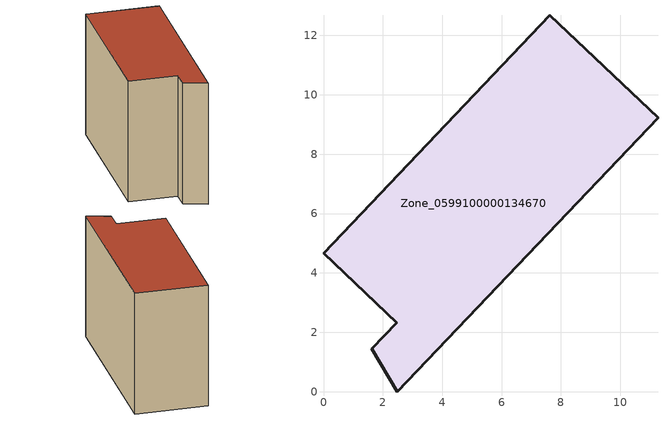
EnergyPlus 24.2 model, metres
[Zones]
Zone_0599100000134670
 floor ground (C_G): 1.63,1.45 2.46,2.32 0,4.66 7.63,12.68 11.27,9.23 2.49,0 z1.09
 wall outside (C_F): 2.46,2.32 1.63,1.45 2.49,0 11.27,9.23 7.63,12.68 0,4.66 2.46,2.32 z1.09:9.84
 roof outside (C_R): 7.63,12.68 0,4.66 2.46,2.32 1.63,1.45 2.49,0 11.27,9.23 z9.84
[BUILDING]
Pand.0599100000134670: North Axis=0; Terrain=City; Loads Convergence Tolerance Value=0.04; Temperature Convergence Tolerance Value=0.4; Solar Distribution=FullExterior; Maximum Number of Warmup Days=25; Minimum Number of Warmup Days=1
[Site:Location]
Rotterdam.The.Hague.AP_ZH_NLD Design_Conditions: Latitude=51.96; Longitude=4.45; Time Zone=1; Elevation=-4.5
[SITE:GROUNDTEMPERATURE:BUILDINGSURFACE]
18, 18, 18, 18, 18, 18, 18, 18, 18, 18, 18, 18
[MATERIAL] Thermal Absorptance=0.9; Solar Absorptance=0.7; Visible Absorptance=0.7
Name | Roughness | Thickness | Conductivity | Density | Specific Heat
G.TI.1975-1991 | MediumSmooth | 0.15 | 0.288461 | 540 | 1210
F.TI.1975-1991 | Rough | 0.3 | 0.230769 | 1920 | 840
R.TI.1975-1991 | MediumRough | 0.2 | 0.153846 | 1500 | 1000
[CONSTRUCTION]
C_G: G.TI.1975-1991
C_F: F.TI.1975-1991
C_R: R.TI.1975-1991
[ZONE]
Zone_0599100000134670: Type=1; Multiplier=1; Ceiling Height=Autocalculate; Volume=Autocalculate; Floor Area=autocalculate; Part of Total Floor Area=Yes
[ZONEINFILTRATION:DESIGNFLOWRATE]
Infil_Zone_0599100000134670: Zone or ZoneList or Space or SpaceList=Zone_0599100000134670; Schedule=AlwaysOn; Design Flow Rate Calculation Method=Flow/Area; Flow Rate per Floor Area=0.003; Constant Term Coefficient=1; Temperature Term Coefficient=0; Velocity Term Coefficient=0; Velocity Squared Term Coefficient=0
[HVACTEMPLATE:ZONE:IDEALLOADSAIRSYSTEM]
Zone_0599100000134670: Maximum Heating Supply Air Temperature=50; Minimum Cooling Supply Air Temperature=13; Maximum Heating Supply Air Humidity Ratio=0.0156; Minimum Cooling Supply Air Humidity Ratio=0.0077; Heating Limit=NoLimit; Cooling Limit=NoLimit; Dehumidification Control Type=ConstantSensibleHeatRatio; Cooling Sensible Heat Ratio=0.7; Dehumidification Setpoint=60; Humidification Control Type=None; Humidification Setpoint=30; Outdoor Air Method=None; Outdoor Air Flow Rate per Person=0.00944; Outdoor Air Flow Rate per Zone Floor Area=0; Outdoor Air Flow Rate per Zone=0; Demand Controlled Ventilation Type=None; Outdoor Air Economizer Type=NoEconomizer; Heat Recovery Type=None; Sensible Heat Recovery Effectiveness=0.7; Latent Heat Recovery Effectiveness=0.65
[ZONECONTROL:THERMOSTAT]
ThermostatControl_Zone_0599100000134670: Zone or ZoneList=Zone_0599100000134670; Control Type Schedule=DualSetpointControlType; Control 1=Thermostat_Zone_0599100000134670; Temperature Difference Between Cutout And Setpoint=0
[THERMOSTATSETPOINT:DUALSETPOINT]
Thermostat_Zone_0599100000134670: Heating Setpoint Temperature Schedule=HeatingSetpoint_Zone_0599100000134670; Cooling Setpoint Temperature Schedule=CoolingSetpoint_Zone_0599100000134670
[SCHEDULE:COMPACT]
HeatingSetpoint_Zone_0599100000134670: Through: 12/31, For: AllDays, Until: 24:00, 21
CoolingSetpoint_Zone_0599100000134670: Through: 12/31, For: AllDays, Until: 24:00, 24
DualSetpointControlType: Through: 12/31, For: AllDays, Until: 24:00, 4
AlwaysOn: Through: 12/31, For: AllDays, Until: 24:00, 1
